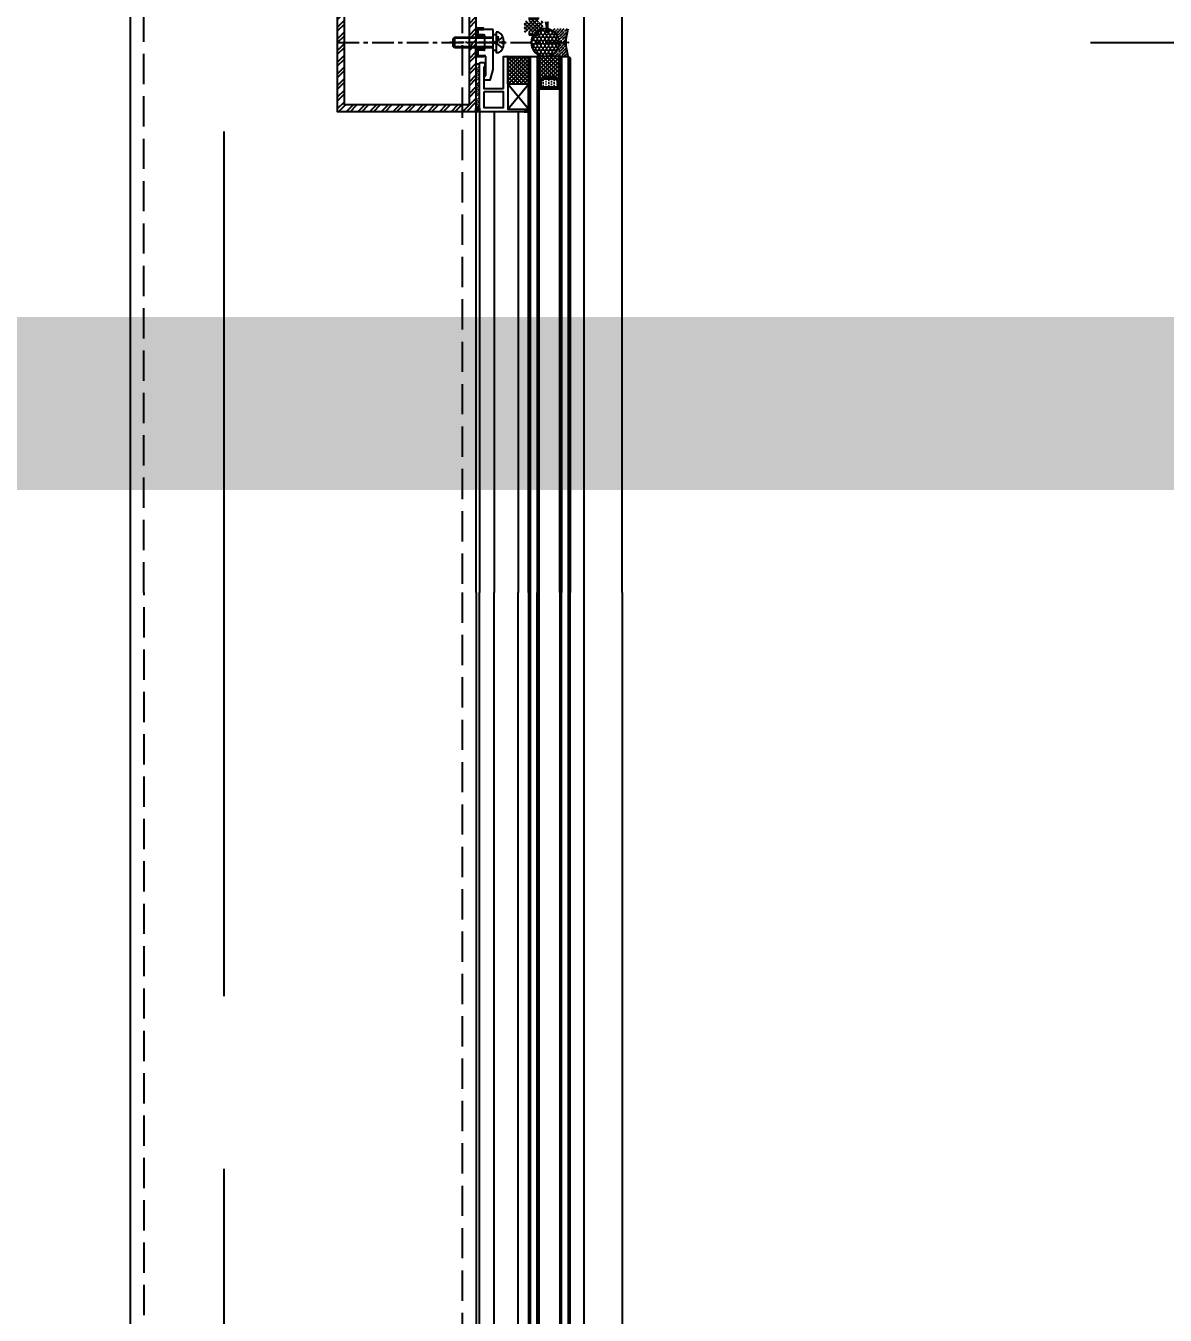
# Model space of a CAD drawing. Extents: x 220580 to 2027826, y -309201 to 71987.
# Drawn here: x 323389 to 324048, y -157665 to -156920 of the extents above; entities that cross this region are included whole.
import ezdxf
from ezdxf.enums import TextEntityAlignment as Align

# ---------------------------------------------------------------- set-up
doc = ezdxf.new("R2010")
doc.units = 0
for name, pattern in [('AUSGEZOGEN', [0]), ('CENTER', [2, 1.25, -0.25, 0.25, -0.25]), ('DASH', [0.35, 0.25, -0.1]), ('DASHED', [0.75, 0.5, -0.25]), ('ZN-CENTER', [2, 1.25, -0.25, 0.25, -0.25]), ('ZN-DASH', [0.35, 0.25, -0.1])]:
    doc.linetypes.add(name, pattern=pattern)
for name, color, linetype in [('!ZN1-填充-8', 8, 'Continuous'), ('!ZN1-标注-173', 173, 'Continuous'), ('!ZN3-玻璃幕墙-4', 4, 'Continuous'), ('!ZN4-辅助材料-1', 1, 'Continuous'), ('!ZN4-配件-11', 11, 'Continuous'), ('!ZN5-钢材投影-40', 40, 'Continuous'), ('!ZN5-铝材投影-112', 112, 'Continuous'), ('!ZN5-铝材断面-6', 6, 'Continuous'), ('!ZN6-虚线-8', 8, 'ZN-DASH'), ('1 轴线 辅助线', 1, 'CENTER'), ('20剖面图$0$A-SFCE', 30, 'Continuous'), ('2钢材断面', 2, 'Continuous'), ('3索引', 3, 'Continuous'), ('4玻璃幕墙', 4, 'Continuous'), ('A_Hatch', 8, 'Continuous'), ('DIM', 173, 'Continuous'), ('ZX', 240, 'CENTER'), ('型材截面颜色', 253, 'Continuous')]:
    doc.layers.add(name, color=color, linetype=linetype)
for name, color, linetype, lineweight in [('0CABR-填充', 8, 'Continuous', 5), ('0CABR-密封材料、垫片', 195, 'Continuous', 9), ('0填充', 8, 'Continuous', 13)]:
    doc.layers.add(name, color=color, linetype=linetype, lineweight=lineweight)
doc.styles.add('DHTEXT-1', font='ROMANS.shx', dxfattribs={"width": 0.7, "bigfont": 'CHINESE.shx'})
doc.dimstyles.new('ZN200', dxfattribs={"dimscale": 200, "dimtxt": 2.5, "dimasz": 1.5, "dimexe": 1, "dimexo": 2, "dimgap": 0.9, "dimtad": 1, "dimdec": 0, "dimdsep": 46, "dimtxsty": 'DHTEXT-1', "dimblk": 'ARCHTICK', "dimcen": 2.5, "dimclrd": 173, "dimclre": 173, "dimclrt": 7, "dimazin": 2, "dimtfac": 1, "dimtdec": 0, "dimtix": 1, "dimtmove": 2, "dimatfit": 3, "dimfxl": 0, "dimtolj": 1, "dimtzin": 0, "dimarcsym": 0})

# ---------------------------------------------------------------- blocks, each defined once
blk = doc.blocks.new('20250822090122')
at = {"layer": 'A_Hatch'}
h = blk.add_hatch(dxfattribs=at)
h.set_pattern_fill('ANSI32', color=256)
h.set_pattern_definition([(45, (-80, -40), (-3.3676, 3.3676), []), (45, (-77.755, -40), (-3.3676, 3.3676), [])])
h.paths.add_polyline_path([(0, 40), (-80, 40), (-80, -40), (0, -40)])
h.paths.add_polyline_path([(-4, 36), (-4, -36), (-76, -36), (-76, 36)], flags=16)
at = {"layer": '2钢材断面'}
for points in [[(-80, 40), (0, 40), (0, -40), (-80, -40)], [(-76, 36), (-4, 36), (-4, -36), (-76, -36)]]:
    blk.add_lwpolyline(points, close=True, dxfattribs=at)
blk = doc.blocks.new('20230625105620')
at = {"layer": '0CABR-填充'}
h = blk.add_hatch(dxfattribs=at)
h.set_pattern_fill('ANSI38', color=256, scale=0.3, angle=90)
h.set_pattern_definition([(135, (669.6331, -11486.4539), (-0.67351921, -0.67351921), []), (225, (669.6331, -11486.4539), (-0.67351921, -2.02055763), [2.38125, -1.42875])])
h.paths.add_polyline_path([(-5.2, 3.7), (-5.2, 4.5), (-8.5, 4.5), (-8.5, 7.5), (-5.2, 7.5), (-5.2, 8.3), (-9.5, 8.3), (-9.5, 3.7)])
h = blk.add_hatch(dxfattribs=at)
h.set_pattern_fill('ANSI38', color=256, scale=0.3, angle=90)
h.set_pattern_definition([(135, (669.6331, -11486.4539), (-0.67351921, -0.67351921), []), (225, (669.6331, -11486.4539), (-0.67351921, -2.02055763), [2.38125, -1.42875])])
h.paths.add_polyline_path([(-5.2, 3.7), (-5.2, 4.5), (-8.5, 4.5), (-8.5, 7.5), (-5.2, 7.5), (-5.2, 8.3), (-9.5, 8.3), (-9.5, 3.7)])
h = blk.add_hatch(dxfattribs=at)
h.set_pattern_fill('ANSI38', color=256, scale=0.3, angle=90)
h.set_pattern_definition([(135, (669.6331, -11498.4539), (-0.67351921, -0.67351921), []), (225, (669.6331, -11498.4539), (-0.67351921, -2.02055763), [2.38125, -1.42875])])
h.paths.add_polyline_path([(-5.2, -8.3), (-5.2, -7.5), (-8.5, -7.5), (-8.5, -4.5), (-5.2, -4.5), (-5.2, -3.7), (-9.5, -3.7), (-9.5, -8.3)])
h = blk.add_hatch(dxfattribs=at)
h.set_pattern_fill('ANSI38', color=256, scale=0.3, angle=90)
h.set_pattern_definition([(135, (669.6331, -11498.4539), (-0.67351921, -0.67351921), []), (225, (669.6331, -11498.4539), (-0.67351921, -2.02055763), [2.38125, -1.42875])])
h.paths.add_polyline_path([(-5.2, -8.3), (-5.2, -7.5), (-8.5, -7.5), (-8.5, -4.5), (-5.2, -4.5), (-5.2, -3.7), (-9.5, -3.7), (-9.5, -8.3)])
at = {"layer": '!ZN4-辅助材料-1'}
for points in [[(-5.2, 3.7), (-5.2, 4.5), (-8.5, 4.5), (-8.5, 7.5), (-5.2, 7.5), (-5.2, 8.3), (-9.5, 8.3), (-9.5, 3.7), (-5.2, 3.7)], [(-5.2, -3.7), (-5.2, -4.5), (-8.5, -4.5), (-8.5, -7.5), (-5.2, -7.5), (-5.2, -8.3), (-9.5, -8.3), (-9.5, -3.7), (-5.2, -3.7)]]:
    blk.add_lwpolyline(points, dxfattribs=at)
at = {"layer": '!ZN5-铝材投影-112'}
blk.add_lwpolyline([(-4.5, 4), (-4.5, -4, -0.414214), (-5, -4.5), (-8, -4.5, 0.414214), (-8.5, -5), (-8.5, -7, 0.414214), (-8, -7.5), (-4.5, -7.5, -0.414214), (-4, -8), (-4, -19, -0.414214), (-4.5, -19.5, 0.414214), (-5, -20), (-5, -21.5), (-1.49, -21.5, 0.339454), (-1.01, -21.13), (0.5, -15.5), (0.5, -0.5), (0, 0), (0.5, 0.5), (0.5, 15.5), (-1.01, 21.13, 0.339454), (-1.49, 21.5), (-5, 21.5), (-5, 20, 0.414214), (-4.5, 19.5, -0.414214), (-4, 19), (-4, 8, -0.414214), (-4.5, 7.5), (-8, 7.5, 0.414214), (-8.5, 7), (-8.5, 5, 0.414214), (-8, 4.5), (-5, 4.5, -0.414214), (-4.5, 4)], format="xyb", close=True, dxfattribs=at)
at = {"layer": '0CABR-密封材料、垫片'}
for points in [[(-5.2, 3.7), (-5.2, 4.5), (-8.5, 4.5), (-8.5, 7.5), (-5.2, 7.5), (-5.2, 8.3), (-9.5, 8.3), (-9.5, 3.7), (-5.2, 3.7)], [(-5.2, -3.7), (-5.2, -4.5), (-8.5, -4.5), (-8.5, -7.5), (-5.2, -7.5), (-5.2, -8.3), (-9.5, -8.3), (-9.5, -3.7), (-5.2, -3.7)]]:
    blk.add_lwpolyline(points, dxfattribs=at)
blk = doc.blocks.new('*U1907')
at = {"color": 0, "linetype": 'ZN-CENTER', "ltscale": 3}
blk.add_line((-7.15, 0), (25.2, 0), dxfattribs=at)
at = {"linetype": 'ByBlock', "ltscale": 10}
for p, q in [((-6.2, 0.6), (-5, 0.6)), ((-5.51, 3.26), (-1.6, 0.23)), ((-5, 0.6), (-5, -0.6)), ((-3.1, 6), (-1.6, 6)), ((-2.36, 0.82), (-2.36, -0.82)), ((-1.6, -6), (-1.6, 6)), ((-1.6, -4.62), (-1.6, 4.62)), ((-1.6, 4.62), (0, 4.62)), ((0, 0), (-1.6, 0.58)), ((0, 4.62), (0, -4.62)), ((0, 3), (22.5, 3)), ((0, 2.55), (22.95, 2.55)), ((22.5, -3), (22.5, 3)), ((22.5, 3), (23.4, 2.1)), ((23.4, -2.1), (23.4, 2.1)), ((-5, -0.6), (-6.2, -0.6)), ((-5.51, -3.26), (-1.6, -0.23)), ((-3.1, -6), (-1.6, -6)), ((0, -0.83), (-1.6, -0.25)), ((0, -4.62), (-1.6, -4.62)), ((0, -2.55), (22.95, -2.55)), ((0, -3), (22.5, -3)), ((22.5, -3), (23.4, -2.1))]:
    blk.add_line(p, q, dxfattribs=at)
for centre, start, end in [((0.63, 0.27), 123.05163, 177.23034), ((0.63, -0.27), 182.76966, 236.94837)]:
    blk.add_arc(centre, 6.84, start, end, dxfattribs=at)
at = {"layer": 'Defpoints', "color": 0, "ltscale": 10, "style": 'DHTEXT-1', "width": 0.7}
blk.add_text('M6', height=1, rotation=90, dxfattribs=at).set_placement((-2.25, -2.65), align=Align.CENTER)
blk = doc.blocks.new('16胶缝')
at = {"layer": '!ZN1-填充-8', "ltscale": 0.1}
h = blk.add_hatch(dxfattribs=at)
h.set_pattern_fill('HONEY', color=256, scale=10, style=0)
h.set_pattern_definition([(5e-15, (-19679.56, -11324.3713), (1.875, 1.08253175), [1.25, -2.5]), (120, (-19679.56, -11324.3713), (-1.874999996, 1.082531757), [1.25, -2.5]), (60, (-19679.56, -11324.3713), (4e-09, 2.165063507), [-2.5, 1.25])])
edge = h.paths.add_edge_path()
edge.add_ellipse((8, 13.4), major_axis=(0, -8.15), ratio=0.981746, start_angle=0, end_angle=360)
h = blk.add_hatch(dxfattribs=at)
h.set_pattern_fill('ANSI36', color=256, scale=10, style=0)
h.set_pattern_definition([(45, (-19679.5754, -11324.3713), (0.66291261, 2.43067956), [3.125, -0.625, 0, -0.625])])
edge = h.paths.add_edge_path()
edge.add_ellipse((8.02, 13.4), major_axis=(0.87, 8.1), ratio=0.981332, start_angle=124.62629, end_angle=247.39774, ccw=False)
edge.add_arc((0, 10.2), 1.2, 269.97157, 324.48671, ccw=False)
edge.add_line((0, 9), (0, 0))
edge.add_arc((8, -24.92), 26.17, 432.20316, 467.79684, ccw=False)
edge.add_line((16, 0), (16, 9))
edge.add_arc((16.01, 10.23), 1.23, 216.59056, 269.69863, ccw=False)
at = {"layer": '!ZN4-辅助材料-1', "color": 1, "ltscale": 0.1}
blk.add_arc((8, -24.92), 26.17, 72.20316, 107.79684, dxfattribs=at)
blk.add_ellipse((8, 13.4), major_axis=(0, -8.15), ratio=0.981746, dxfattribs=at)
blk.add_point((8, 0), dxfattribs=at)
blk = doc.blocks.new('胶缝断面')
at = {"color": 7, "ltscale": 0.1, "extrusion": (0, 0, -1), "zscale": -1, "rotation": 180}
blk.add_blockref('16胶缝', (8, 0), dxfattribs=at)
blk = doc.blocks.new('20230625110549')
at = {"layer": '!ZN1-填充-8', "ltscale": 20}
h = blk.add_hatch(color=256, dxfattribs=at)
h.dxf.hatch_style = 1
h.paths.add_polyline_path([(0, 5), (0, 0), (5, 0, 0.414214)])
at = {"layer": '0CABR-填充', "ltscale": 20}
blk.add_line((0, 0), (0, 5), dxfattribs=at)
blk.add_arc((0, 0), 5, 0, 90, dxfattribs=at)
blk = doc.blocks.new('20250822103150', base_point=(-89262.55, -87415.13))
at = {"layer": '!ZN4-辅助材料-1'}
blk.add_lwpolyline([(-89131.15, -87413.13), (-89152.32, -87413.13), (-89152.32, -87407.13), (-89131.15, -87407.13), (-89131.15, -87413.13), (-89152.32, -87407.13), (-89131.15, -87407.13), (-89152.32, -87413.13)], dxfattribs=at)
at = {"layer": '!ZN5-钢材投影-40'}
blk.add_lwpolyline([(-89142.15, -87418.13), (-89131.15, -87416.13), (-89131.15, -87413.13), (-89182.55, -87413.13), (-89182.55, -87418.13), (-89142.15, -87418.13)], close=True, dxfattribs=at)
at = {"layer": '0CABR-填充', "ltscale": 20}
blk.add_blockref('20230625110549', (-89182.55, -87413.13), dxfattribs=at)
at = {"layer": '0CABR-填充', "ltscale": 20, "xscale": -1, "rotation": 180}
blk.add_blockref('20230625110549', (-89182.55, -87418.13), dxfattribs=at)
blk = doc.blocks.new('20240131155736')
at = {"layer": '!ZN1-填充-8'}
h = blk.add_hatch(dxfattribs=at)
h.set_pattern_fill('ANSI36', color=256, scale=0.5, angle=270, style=0)
h.set_pattern_definition([(315, (4155.5162, -11794.8225), (1.54348152, -0.420949506), [1.984375, -0.396875, 0, -0.396875])])
h.paths.add_polyline_path([(-0.75, 0.75), (-0.75, -0.75), (1.25, -0.75), (1.25, 0.75)])
at = {"layer": '!ZN4-辅助材料-1', "linetype": 'AUSGEZOGEN'}
blk.add_line((-1.25, 0.75), (1.25, 0.75), dxfattribs=at)
blk = doc.blocks.new('20240131160147')
at = {"layer": '!ZN5-铝材断面-6'}
blk.add_lwpolyline([(-3.36, 1.25), (-3.36, 19.75), (-0.86, 19.75), (-0.86, -10.75), (9.14, -10.75), (9.14, -12.25), (-17.26, -12.25), (-17.26, 15.25, -0.414214), (-16.26, 16.25), (-15.06, 16.25, -0.414214), (-14.06, 15.25), (-14.06, 13.75), (-14.26, 13.75, 0.414214), (-14.76, 13.25), (-14.76, 1.25)], format="xyb", close=True, dxfattribs=at)
blk.add_lwpolyline([(-14.76, -0.75), (-14.76, -9.75), (-3.36, -9.75), (-3.36, -0.75)], close=True, dxfattribs=at)
at = {"layer": '!ZN1-填充-8', "ltscale": 50, "xscale": -1, "rotation": 180}
blk.add_blockref('20240131155736', (9.89, -11.5), dxfattribs=at)
blk = doc.blocks.new('20250822102610', base_point=(-89164.55, -87453.63))
at = {"layer": '!ZN1-填充-8'}
h = blk.add_hatch(dxfattribs=at)
h.set_pattern_fill('ANSI37', color=256, style=0)
h.set_pattern_definition([(45, (0, 0), (-1.122532015, 1.122532015), []), (135, (0, 0), (-1.122532015, -1.122532015), [])])
edge = h.paths.add_edge_path()
edge.add_line((-89165.05, -87423.13), (-89151.55, -87423.13))
edge.add_line((-89151.55, -87423.13), (-89152.55, -87424.13))
edge.add_line((-89152.55, -87424.13), (-89152.55, -87439.13))
edge.add_line((-89152.55, -87439.13), (-89164.55, -87439.13))
edge.add_line((-89164.55, -87439.13), (-89164.55, -87423.63))
edge.add_arc((-89165.05, -87423.63), 0.5, 359.99969, 450)
at = {"layer": '!ZN1-填充-8', "ltscale": 100}
for p, q in [((-89164.55, -87453.63), (-89152.55, -87439.13)), ((-89152.55, -87453.63), (-89164.55, -87439.13))]:
    blk.add_line(p, q, dxfattribs=at)
at = {"layer": '!ZN4-辅助材料-1', "linetype": 'AUSGEZOGEN'}
blk.add_lwpolyline([(-89165.05, -87423.13), (-89151.55, -87423.13), (-89152.55, -87424.13), (-89152.55, -87439.13), (-89164.55, -87439.13), (-89164.55, -87423.63, 0.414215), (-89165.05, -87423.13), (-89165.05, -87423.13)], format="xyb", dxfattribs=at)
blk.add_lwpolyline([(-89152.55, -87439.13), (-89164.55, -87439.13), (-89164.55, -87442.13)], dxfattribs=at)
blk.add_lwpolyline([(-89164.55, -87439.13), (-89164.55, -87453.63), (-89152.55, -87453.63), (-89152.55, -87439.13)], close=True, dxfattribs=at)
blk = doc.blocks.new('20250822103338', base_point=(-89182.55, -87455.13))
at = {"layer": '0填充'}
h = blk.add_hatch(dxfattribs=at)
h.set_pattern_fill('ANSI38', color=256, angle=360, style=0)
h.set_pattern_definition([(45, (0, 0), (-1.122532015, 1.122532015), []), (135, (0, 0), (-3.367596045, 1.122532015), [3.96875, -2.38125])])
h.paths.add_polyline_path([(-89182.55, -87453.13), (-89180.55, -87453.13), (-89180.55, -87427.63), (-89182.55, -87427.63)])
at = {"layer": '型材截面颜色', "ltscale": 60}
h = blk.add_hatch(dxfattribs=at)
h.set_pattern_fill('ANSI36', color=256, scale=0.3, angle=90)
h.set_pattern_definition([(135, (0, 0), (-0.9260889125, 0.2525697034), [1.190625, -0.238125, 0, -0.238125])])
h.paths.add_polyline_path([(-89182.55, -87455.13), (-89182.55, -87453.13), (-89180.55, -87453.13), (-89180.55, -87455.13)])
at = {"layer": '!ZN4-辅助材料-1'}
for points in [[(-89180.55, -87427.63), (-89182.55, -87427.63), (-89182.55, -87453.13), (-89180.55, -87453.13)], [(-89182.55, -87455.13), (-89182.55, -87453.13), (-89180.55, -87453.13), (-89180.55, -87455.13)]]:
    blk.add_lwpolyline(points, close=True, dxfattribs=at)
at = {"layer": '0CABR-密封材料、垫片'}
blk.add_lwpolyline([(-89180.55, -87427.63), (-89182.55, -87427.63), (-89182.55, -87455.13), (-89180.55, -87455.13)], close=True, dxfattribs=at)
blk = doc.blocks.new('20250822103828')
at = {"layer": '!ZN4-辅助材料-1', "ltscale": 100}
for name, p in [('20250822102610', (18.4, 1.5)), ('20250822103338', (0, 0))]:
    blk.add_blockref(name, p, dxfattribs=at)
at = {"layer": '!ZN6-虚线-8', "ltscale": 50}
blk.add_blockref('20240131160147', (19.26, 12.25), dxfattribs=at)
blk = doc.blocks.new('*U302')
at = {"layer": '!ZN1-填充-8'}
for points in [[(-18, 26.75), (-18, 22), (-17.75, 22), (-17.75, 26.75)], [(-6.25, 26.75), (-6.25, 22), (-6, 22), (-6, 26.75)], [(-18, -26.75), (-18, -22), (-17.75, -22), (-17.75, -26.75)], [(-6.25, -26.75), (-6.25, -22), (-6, -22), (-6, -26.75)]]:
    blk.add_hatch(color=256, dxfattribs=at).paths.add_polyline_path(points)
h = blk.add_hatch(dxfattribs=at)
h.set_pattern_fill('DOTS', color=8, angle=90, style=0)
h.set_pattern_definition([(90, (0, 14), (-1.5875, 0.79375), [0, -1.5875])])
h.paths.add_polyline_path([(-15.34, 21), (-8.66, 21), (-7.25, 22.41), (-7.25, 25.8), (-16.75, 25.8), (-16.75, 22.41)])
h = blk.add_hatch(dxfattribs=at)
h.set_pattern_fill('ANSI37', color=256, scale=0.5, angle=90, style=0)
h.set_pattern_definition([(135, (0, 14), (-1.12253, -1.12253), []), (225, (0, 14), (1.12253, -1.12253), [])])
h.paths.add_polyline_path([(-5, 8), (-19, 8), (-18, 9), (-18, 22), (-17.75, 22), (-15.75, 20), (-8.25, 20), (-6.25, 22), (-6, 22), (-6, 9)])
h = blk.add_hatch(dxfattribs=at)
h.set_pattern_fill('ANSI37', color=256, scale=0.5, style=0)
h.set_pattern_definition([(45, (104147.1523, 29987.512), (-1.122532015, 1.122532015), []), (135, (104147.1523, 29987.512), (-1.122532015, -1.122532015), [])])
h.paths.add_polyline_path([(-5, -8), (-19, -8), (-18, -9), (-18, -22), (-17.75, -22), (-15.75, -20), (-8.25, -20), (-6.25, -22), (-6, -22), (-6, -9)])
h = blk.add_hatch(dxfattribs=at)
h.set_pattern_fill('DOTS', color=8, style=0)
h.set_pattern_definition([(0, (104147.1523, 29987.512), (0.79375, 1.5875), [0, -1.5875])])
h.paths.add_polyline_path([(-15.34, -21), (-8.66, -21), (-7.25, -22.41), (-7.25, -25.8), (-16.75, -25.8), (-16.75, -22.41)])
for p, q in [((-23, 8), (-23, 531.91)), ((-19, 8), (-19, 531.91)), ((-5, 8), (-5, 531.91)), ((-1, 8), (-1, 531.91)), ((-23, -8), (-23, -425)), ((-19, -8), (-19, -425)), ((-5, -8), (-5, -425)), ((-1, -8), (-1, -425))]:
    blk.add_line(p, q, dxfattribs=at)
at = {"layer": '!ZN3-玻璃幕墙-4'}
for points in [[(-24, 531.91), (-24, 9), (-23, 8), (-19, 8), (-18, 9), (-18, 531.91)], [(-6, 531.91), (-6, 9), (-5, 8), (-1, 8), (0, 9), (0, 531.91)], [(-24, -425), (-24, -9), (-23, -8), (-19, -8), (-18, -9), (-18, -425)], [(-6, -425), (-6, -9), (-5, -8), (-1, -8), (0, -9), (0, -425)]]:
    blk.add_lwpolyline(points, dxfattribs=at)
at = {"layer": '!ZN4-辅助材料-1'}
for points in [[(-18, 26.75), (-18, 22), (-17.75, 22), (-17.75, 26.75)], [(-15.75, 20), (-8.25, 20), (-6.25, 22), (-6.25, 27), (-17.75, 27), (-17.75, 22)], [(-15.34, 21), (-8.66, 21), (-7.25, 22.41), (-7.25, 25.8), (-16.75, 25.8), (-16.75, 22.41)], [(-6.25, 26.75), (-6.25, 22), (-6, 22), (-6, 26.75)], [(-5, 8), (-19, 8), (-18, 9), (-18, 22), (-17.75, 22), (-15.75, 20), (-8.25, 20), (-8.25, 20), (-6.25, 22), (-6, 22), (-6, 9), (-5, 8)], [(-5, -8), (-19, -8), (-18, -9), (-18, -22), (-17.75, -22), (-15.75, -20), (-8.25, -20), (-8.25, -20), (-6.25, -22), (-6, -22), (-6, -9), (-5, -8)], [(-18, -26.75), (-18, -22), (-17.75, -22), (-17.75, -26.75)], [(-15.75, -20), (-8.25, -20), (-6.25, -22), (-6.25, -27), (-17.75, -27), (-17.75, -22)], [(-15.34, -21), (-8.66, -21), (-7.25, -22.41), (-7.25, -25.8), (-16.75, -25.8), (-16.75, -22.41)], [(-6.25, -26.75), (-6.25, -22), (-6, -22), (-6, -26.75)]]:
    blk.add_lwpolyline(points, close=True, dxfattribs=at)
for points in [[(-17.75, 26.4), (-17.65, 26.4), (-17.65, 22.04), (-15.71, 20.1), (-8.29, 20.1), (-6.35, 22.04), (-6.35, 26.4), (-6.25, 26.4), (-6.35, 26.4)], [(-17.75, -26.4), (-17.65, -26.4), (-17.65, -22.04), (-15.71, -20.1), (-8.29, -20.1), (-6.35, -22.04), (-6.35, -26.4), (-6.25, -26.4), (-6.35, -26.4)]]:
    blk.add_lwpolyline(points, dxfattribs=at)
at = {"layer": '!ZN5-钢材投影-40', "ltscale": 0.3}
for p, q in [((-254.4, 531.91), (-254.4, -425)), ((-54.4, 531.91), (-54.4, -425))]:
    blk.add_line(p, q, dxfattribs=at)
at = {"layer": '!ZN5-铝材投影-112'}
for p, q in [((-52.4, 40), (-52.4, 531.91)), ((-43.9, 40), (-43.9, 531.91)), ((-30, 40), (-30, 531.91)), ((8, 531.91), (8, -425)), ((30, 531.91), (30, -425)), ((-52.4, -40), (-52.4, -425)), ((-43.9, -40), (-43.9, -425)), ((-30, -40), (-30, -425))]:
    blk.add_line(p, q, dxfattribs=at)
at = {"layer": '!ZN6-虚线-8', "color": 8, "linetype": 'ZN-DASH', "ltscale": 70}
for p, q in [((-246.4, -425), (-246.4, 531.91)), ((-62.4, 531.91), (-62.4, -425))]:
    blk.add_line(p, q, dxfattribs=at)
at = {"layer": 'Defpoints', "color": 250}
for p in [(-6, 20), (-24, 8), (-18, 8), (-6, 8), (0, 8), (-24, -8), (-18, -8), (-6, -8), (0, -8), (-6, -20)]:
    blk.add_point(p, dxfattribs=at)
at = {"layer": 'ZX', "ltscale": 10}
blk.add_line((-134.4, 0), (0, 0), dxfattribs=at)
at = {"layer": '!ZN4-辅助材料-1', "ltscale": 100, "xscale": -1, "rotation": 180}
blk.add_blockref('20250822103828', (-54.4, 40), dxfattribs=at)
at = {"layer": '!ZN4-辅助材料-1', "ltscale": 100}
for name, p in [('20250822103150', (-134.4, 0)), ('20250822103828', (-54.4, -40))]:
    blk.add_blockref(name, p, dxfattribs=at)
at = {"layer": '!ZN4-辅助材料-1', "rotation": 270}
blk.add_blockref('胶缝断面', (-1, 0), dxfattribs=at)
at = {"layer": '!ZN4-配件-11', "color": 1, "rotation": 180}
blk.add_blockref('*U1907', (-44.4, 0), dxfattribs=at)
at = {"layer": '!ZN5-铝材断面-6', "ltscale": 100}
blk.add_blockref('20250822090122', (-54.4, 0), dxfattribs=at)
at = {"layer": '0CABR-填充', "ltscale": 20}
blk.add_blockref('20230625105620', (-44.9, 0), dxfattribs=at)
blk = doc.blocks.new('*U1873')
at = {"layer": '!ZN1-填充-8'}
h = blk.add_hatch(dxfattribs=at)
h.set_pattern_fill('ANSI37', color=256, scale=0.5, style=0)
h.set_pattern_definition([(45, (6, 0), (-1.12253, 1.12253), []), (135, (6, 0), (-1.12253, -1.12253), [])])
h.paths.add_polyline_path([(0, 5), (0, 19), (1, 18), (14, 18), (14, 17.75), (12, 15.75), (12, 8.25), (14, 6.25), (14, 6), (1, 6)])
h = blk.add_hatch(dxfattribs=at)
h.set_pattern_fill('DOTS', color=8, style=0)
h.set_pattern_definition([(0, (6, 0), (0.79375, 1.5875), [0, -1.5875])])
h.paths.add_polyline_path([(13, 15.34), (13, 8.66), (14.41, 7.25), (17.8, 7.25), (17.8, 16.75), (14.41, 16.75)])
for points in [[(18.75, 18), (14, 18), (14, 17.75), (18.75, 17.75)], [(18.75, 6.25), (14, 6.25), (14, 6), (18.75, 6)]]:
    blk.add_hatch(color=256, dxfattribs=at).paths.add_polyline_path(points)
for p, q in [((0, 23), (310.09, 23)), ((0, 19), (310.09, 19)), ((0, 5), (310.09, 5)), ((0, 1), (310.09, 1))]:
    blk.add_line(p, q, dxfattribs=at)
at = {"layer": '!ZN3-玻璃幕墙-4'}
for points in [[(310.09, 24), (1, 24), (0, 23), (0, 19), (1, 18), (310.09, 18)], [(310.09, 6), (1, 6), (0, 5), (0, 1), (1, 0), (310.09, 0)]]:
    blk.add_lwpolyline(points, dxfattribs=at)
at = {"layer": '!ZN4-辅助材料-1'}
for points in [[(0, 5), (0, 19), (1, 18), (14, 18), (14, 17.75), (12, 15.75), (12, 8.25), (12, 8.25), (14, 6.25), (14, 6), (1, 6), (0, 5)], [(12, 15.75), (12, 8.25), (14, 6.25), (19, 6.25), (19, 17.75), (14, 17.75)], [(13, 15.34), (13, 8.66), (14.41, 7.25), (17.8, 7.25), (17.8, 16.75), (14.41, 16.75)], [(18.75, 18), (14, 18), (14, 17.75), (18.75, 17.75)], [(18.75, 6.25), (14, 6.25), (14, 6), (18.75, 6)]]:
    blk.add_lwpolyline(points, close=True, dxfattribs=at)
blk.add_lwpolyline([(18.4, 17.75), (18.4, 17.65), (14.04, 17.65), (12.1, 15.71), (12.1, 8.29), (14.04, 6.35), (18.4, 6.35), (18.4, 6.25), (18.4, 6.35)], dxfattribs=at)
at = {"layer": 'Defpoints', "color": 250}
for p in [(0, 24), (0, 18), (0, 6), (0, 0), (12, 6)]:
    blk.add_point(p, dxfattribs=at)
blk = doc.blocks.new('20250828094859', base_point=(-112732.75, -32047.51))
at = {"layer": '!ZN1-填充-8'}
h = blk.add_hatch(dxfattribs=at)
h.set_pattern_fill('ANSI37', color=8, angle=90)
h.set_pattern_definition([(135, (0, 0), (-1.122532015, -1.122532015), []), (225, (0, 0), (1.122532015, -1.122532015), [])])
h.paths.add_polyline_path([(-112703.16, -32075.37, 0.469341), (-112703.79, -32074.93, 0.477262), (-112704.76, -32075.71), (-112704.76, -32080.97, 0.477091), (-112703.79, -32081.75, 0.47191), (-112703.16, -32081.31, -0.929735), (-112701.96, -32081.31, 0.393051), (-112701.47, -32081.77), (-112697.28, -32081.77, 0.393051), (-112696.78, -32081.31, -0.929735), (-112695.58, -32081.31, 0.47191), (-112694.95, -32081.75, 0.477091), (-112693.99, -32080.97), (-112693.99, -32075.71, 0.477262), (-112694.95, -32074.93, 0.469341), (-112695.58, -32075.37, -0.959861), (-112696.78, -32075.32), (-112696.78, -32074.01, -0.414214), (-112696.28, -32073.51), (-112702.46, -32073.51, -0.414214), (-112701.96, -32074.01), (-112701.96, -32075.32, -0.959861)])
at = {"layer": '!ZN1-填充-8', "ltscale": 15}
for p, q in [((-112735.09, -32033.01), (-112771.35, -32041.01)), ((-112735.09, -32041.51), (-112771.35, -32033.01)), ((-112735.09, -32035.01), (-112735.09, -32041.51))]:
    blk.add_line(p, q, dxfattribs=at)
at = {"layer": '!ZN1-填充-8', "color": 8, "ltscale": 50}
for p, q in [((-112691.2, -32075.51), (-112692.4, -32082.01)), ((-112691.2, -32082.01), (-112692.4, -32075.51))]:
    blk.add_line(p, q, dxfattribs=at)
at = {"layer": '!ZN1-填充-8', "linetype": 'DASHED', "ltscale": 4}
for p, q in [((-112701.96, -32082.42), (-112696.78, -32082.42)), ((-112701.96, -32083.01), (-112696.78, -32083.01))]:
    blk.add_line(p, q, dxfattribs=at)
for points in [[(-112701.96, -32081.32), (-112701.96, -32083.51)], [(-112696.78, -32081.32), (-112696.78, -32083.51)]]:
    blk.add_lwpolyline(points, dxfattribs=at)
at = {"layer": '!ZN4-辅助材料-1', "ltscale": 15}
for p, q in [((-112696.28, -32073.51), (-112702.46, -32073.51)), ((-112691.2, -32081.01), (-112691.2, -32076.51))]:
    blk.add_line(p, q, dxfattribs=at)
blk = doc.blocks.new('20200306093546', base_point=(29869.44, 42689.6))
at = {"layer": '!ZN1-填充-8'}
h = blk.add_hatch(dxfattribs=at)
h.set_pattern_fill('ANSI36', color=256, angle=-270, style=0)
h.set_pattern_definition([(135, (29867.4445, 42689.1023), (-3.086963, 0.841899), [3.96875, -0.79375, 0, -0.79375])])
edge = h.paths.add_edge_path()
edge.add_line((29867.44, 42689.1), (29867.44, 42693.6))
edge.add_arc((29867.94, 42689.1), 0.5, 90, 180, ccw=False)
edge.add_line((29867.94, 42689.6), (29870.94, 42689.6))
edge.add_arc((29870.94, 42690.1), 0.5, 270, 360)
edge.add_line((29871.44, 42690.1), (29871.44, 42693.1))
edge.add_arc((29871.94, 42693.1), 0.5, 89.99859, 179.99859, ccw=False)
edge.add_arc((29868.27, -498209.81), 540903.41, 89.9996103, 90.000087)
at = {"layer": '!ZN4-辅助材料-1', "ltscale": 15}
blk.add_arc((29868.27, -498209.81), 540903.41, 89.9996103, 90.000087, dxfattribs=at)
blk = doc.blocks.new('A$C127fa938')
at = {"layer": '!ZN1-标注-173', "ltscale": 15, "rotation": 90}
blk.add_blockref('20200306093546', (-31, 2), dxfattribs=at)
at = {"layer": '!ZN5-铝材断面-6', "ltscale": 50}
blk.add_blockref('20250828094859', (5.6, 0), dxfattribs=at)
blk = doc.blocks.new('20250828093013')
at = {"layer": '!ZN5-铝材投影-112'}
for p, q in [((0, 0), (-8.5, 0)), ((0, -7), (0, 0)), ((-9, -0.5), (-9, -2.5)), ((-8.5, -3), (-5.5, -3)), ((-5, -3.5), (-5, -11.5)), ((-5, -3.5), (-5, -3.5)), ((-0.5, -7.5), (0, -7)), ((-9, -12.5), (-9, -14.5)), ((-5.5, -12), (-8.5, -12)), ((0, -8), (-0.5, -7.5)), ((0, -23), (0, -8)), ((-8.5, -15), (-5, -15)), ((-4.5, -15.5), (-4.5, -26.5)), ((-5.5, -27.5), (-5.5, -29)), ((-5.5, -29), (-1.99, -29)), ((-1.51, -28.63), (0, -23))]:
    blk.add_line(p, q, dxfattribs=at)
for centre, start, end in [((-8.5, -0.5), 90, 180), ((-8.5, -2.5), 180, 270), ((-5.5, -3.5), 0, 90), ((-8.5, -12.5), 90, 180), ((-8.5, -14.5), 180, 270), ((-5.5, -11.5), 270, 0), ((-5, -15.5), 0, 90), ((-5, -27.5), 90, 180), ((-5, -26.5), 270, 0), ((-1.99, -28.5), 270, 345)]:
    blk.add_arc(centre, 0.5, start, end, dxfattribs=at)
blk = doc.blocks.new('20250828170426')
at = {"layer": '0CABR-填充'}
h = blk.add_hatch(dxfattribs=at)
h.set_pattern_fill('ANSI38', color=256, scale=0.3, angle=90)
h.set_pattern_definition([(135, (424.7331, -3086.4539), (-0.67351921, -0.67351921), []), (225, (424.7331, -3086.4539), (-0.67351921, -2.02055763), [2.38125, -1.42875])])
h.paths.add_polyline_path([(-250.1, 8403.7), (-250.1, 8404.5), (-253.4, 8404.5), (-253.4, 8407.5), (-250.1, 8407.5), (-250.1, 8408.3), (-254.4, 8408.3), (-254.4, 8403.7)])
h = blk.add_hatch(dxfattribs=at)
h.set_pattern_fill('ANSI38', color=256, scale=0.3, angle=90)
h.set_pattern_definition([(135, (424.7331, -3086.4539), (-0.67351921, -0.67351921), []), (225, (424.7331, -3086.4539), (-0.67351921, -2.02055763), [2.38125, -1.42875])])
h.paths.add_polyline_path([(-250.1, 8403.7), (-250.1, 8404.5), (-253.4, 8404.5), (-253.4, 8407.5), (-250.1, 8407.5), (-250.1, 8408.3), (-254.4, 8408.3), (-254.4, 8403.7)])
h = blk.add_hatch(dxfattribs=at)
h.set_pattern_fill('ANSI38', color=256, scale=0.3, angle=90)
h.set_pattern_definition([(135, (424.7331, -3098.4539), (-0.67351921, -0.67351921), []), (225, (424.7331, -3098.4539), (-0.67351921, -2.02055763), [2.38125, -1.42875])])
h.paths.add_polyline_path([(-250.1, 8391.7), (-250.1, 8392.5), (-253.4, 8392.5), (-253.4, 8395.5), (-250.1, 8395.5), (-250.1, 8396.3), (-254.4, 8396.3), (-254.4, 8391.7)])
h = blk.add_hatch(dxfattribs=at)
h.set_pattern_fill('ANSI38', color=256, scale=0.3, angle=90)
h.set_pattern_definition([(135, (424.7331, -3098.4539), (-0.67351921, -0.67351921), []), (225, (424.7331, -3098.4539), (-0.67351921, -2.02055763), [2.38125, -1.42875])])
h.paths.add_polyline_path([(-250.1, 8391.7), (-250.1, 8392.5), (-253.4, 8392.5), (-253.4, 8395.5), (-250.1, 8395.5), (-250.1, 8396.3), (-254.4, 8396.3), (-254.4, 8391.7)])
at = {"layer": '!ZN4-辅助材料-1'}
for points in [[(-250.1, 8403.7), (-250.1, 8404.5), (-253.4, 8404.5), (-253.4, 8407.5), (-250.1, 8407.5), (-250.1, 8408.3), (-254.4, 8408.3), (-254.4, 8403.7), (-250.1, 8403.7)], [(-250.1, 8396.3), (-250.1, 8395.5), (-253.4, 8395.5), (-253.4, 8392.5), (-250.1, 8392.5), (-250.1, 8391.7), (-254.4, 8391.7), (-254.4, 8396.3), (-250.1, 8396.3)]]:
    blk.add_lwpolyline(points, dxfattribs=at)
at = {"layer": '!ZN5-钢材投影-40', "ltscale": 0.3}
for p, q in [((-454.4, 8937.5), (-454.4, 8081.91)), ((-254.4, 8937.5), (-254.4, 8081.91))]:
    blk.add_line(p, q, dxfattribs=at)
at = {"layer": '!ZN5-铝材投影-112'}
for p, q in [((-192, 8937.5), (-192, 8081.91)), ((-170, 8937.5), (-170, 8081.91)), ((-252.4, 8360), (-252.4, 8081.91)), ((-243.9, 8360), (-243.9, 8081.91)), ((-230, 8360), (-230, 8081.91))]:
    blk.add_line(p, q, dxfattribs=at)
at = {"layer": '!ZN6-虚线-8', "color": 8, "linetype": 'ZN-DASH', "ltscale": 70}
for p, q in [((-446.4, 8081.91), (-446.4, 8937.5)), ((-262.4, 8937.5), (-262.4, 8081.91))]:
    blk.add_line(p, q, dxfattribs=at)
at = {"layer": '0CABR-密封材料、垫片'}
for points in [[(-250.1, 8403.7), (-250.1, 8404.5), (-253.4, 8404.5), (-253.4, 8407.5), (-250.1, 8407.5), (-250.1, 8408.3), (-254.4, 8408.3), (-254.4, 8403.7), (-250.1, 8403.7)], [(-250.1, 8396.3), (-250.1, 8395.5), (-253.4, 8395.5), (-253.4, 8392.5), (-250.1, 8392.5), (-250.1, 8391.7), (-254.4, 8391.7), (-254.4, 8396.3), (-250.1, 8396.3)]]:
    blk.add_lwpolyline(points, dxfattribs=at)
at = {"layer": 'ZX', "ltscale": 10}
blk.add_line((-334.4, 8400), (-200, 8400), dxfattribs=at)
at = {"layer": '!ZN3-玻璃幕墙-4', "xscale": -1.000000000000004, "rotation": 90}
blk.add_blockref('*U1873', (-200, 8392), dxfattribs=at)
at = {"layer": '!ZN4-辅助材料-1', "rotation": 270}
blk.add_blockref('胶缝断面', (-201, 8400), dxfattribs=at)
at = {"layer": '!ZN4-辅助材料-1', "ltscale": 100}
blk.add_blockref('20250822103828', (-254.4, 8360), dxfattribs=at)
at = {"layer": '!ZN4-配件-11', "color": 1, "rotation": 180}
blk.add_blockref('*U1907', (-244.4, 8400), dxfattribs=at)
at = {"layer": '!ZN5-铝材投影-112', "ltscale": 50}
blk.add_blockref('20250828093013', (-244.4, 8407.5), dxfattribs=at)
at = {"layer": '!ZN5-铝材断面-6', "ltscale": 100}
blk.add_blockref('20250822090122', (-254.4, 8400), dxfattribs=at)
at = {"ltscale": 50}
blk.add_blockref('*U302', (-199.94, 7550), dxfattribs=at)
at = {"layer": '4玻璃幕墙', "ltscale": 50}
blk.add_blockref('A$C127fa938', (-260, 8440), dxfattribs=at)
blk = doc.blocks.new('_ArchTick')
at = {"color": 0, "linetype": 'ByBlock', "const_width": 0.4}
blk.add_lwpolyline([(-0.5, -0.5), (0.5, 0.5)], dxfattribs=at)
blk = doc.blocks.new('*D560')
at = {"layer": 'Defpoints', "color": 0, "ltscale": 2, "transparency": 16777216}
for p in [(323604.45, -155729.35), (325165.59, -155729.35), (323604.45, -156929.35)]:
    blk.add_point(p, dxfattribs=at)
at = {"layer": 'DIM', "color": 173, "linetype": 'ByBlock', "lineweight": -2, "ltscale": 2, "transparency": 16777216}
for p, q in [((325165.59, -155729.35), (325165.59, -155429.35)), ((324004.45, -155729.35), (325365.59, -155729.35)), ((325165.59, -156929.35), (325165.59, -155729.35)), ((324004.45, -156929.35), (325365.59, -156929.35)), ((325165.59, -156929.35), (325165.59, -157229.35))]:
    blk.add_line(p, q, dxfattribs=at)
at = {"layer": 'DIM', "color": 173, "lineweight": -2, "ltscale": 2, "transparency": 16777216, "xscale": 300, "yscale": 300, "zscale": 300}
for p, rotation in [((325165.59, -155729.35), 270), ((325165.59, -156929.35), 90)]:
    blk.add_blockref('_ArchTick', p, dxfattribs=dict(at, rotation=rotation))
at = {"layer": 'DIM', "color": 7, "ltscale": 2, "transparency": 16777216, "insert": (324735.59, -156329.35), "char_height": 500, "attachment_point": 5, "rotation": 90, "style": 'DHTEXT-1'}
blk.add_mtext('\\A1;1200', dxfattribs=at)
blk = doc.blocks.new('*D561')
at = {"layer": 'Defpoints', "color": 0, "ltscale": 2, "transparency": 16777216}
for p in [(323604.45, -156929.35), (325165.59, -156929.35), (323604.45, -157779.35)]:
    blk.add_point(p, dxfattribs=at)
at = {"layer": 'DIM', "color": 173, "linetype": 'ByBlock', "lineweight": -2, "ltscale": 2, "transparency": 16777216}
for p, q in [((325165.59, -156929.35), (325165.59, -156629.35)), ((324004.45, -156929.35), (325365.59, -156929.35)), ((325165.59, -157779.35), (325165.59, -156929.35)), ((324004.45, -157779.35), (325365.59, -157779.35)), ((325165.59, -157779.35), (325165.59, -158079.35))]:
    blk.add_line(p, q, dxfattribs=at)
at = {"layer": 'DIM', "color": 173, "lineweight": -2, "ltscale": 2, "transparency": 16777216, "xscale": 300, "yscale": 300, "zscale": 300}
for p, rotation in [((325165.59, -156929.35), 270), ((325165.59, -157779.35), 90)]:
    blk.add_blockref('_ArchTick', p, dxfattribs=dict(at, rotation=rotation))
at = {"layer": 'DIM', "color": 7, "ltscale": 2, "transparency": 16777216, "insert": (324735.59, -157354.35), "char_height": 500, "attachment_point": 5, "rotation": 90, "style": 'DHTEXT-1'}
blk.add_mtext('\\A1;850', dxfattribs=at)
blk = doc.blocks.new('*D562')
at = {"layer": 'Defpoints', "color": 0, "ltscale": 2, "transparency": 16777216}
for p in [(323604.45, -157779.35), (325165.59, -157779.35), (323604.45, -158629.35)]:
    blk.add_point(p, dxfattribs=at)
at = {"layer": 'DIM', "color": 173, "linetype": 'ByBlock', "lineweight": -2, "ltscale": 2, "transparency": 16777216}
for p, q in [((325165.59, -157779.35), (325165.59, -157479.35)), ((324004.45, -157779.35), (325365.59, -157779.35)), ((325165.59, -158629.35), (325165.59, -157779.35)), ((324004.45, -158629.35), (325365.59, -158629.35)), ((325165.59, -158629.35), (325165.59, -158929.35))]:
    blk.add_line(p, q, dxfattribs=at)
at = {"layer": 'DIM', "color": 173, "lineweight": -2, "ltscale": 2, "transparency": 16777216, "xscale": 300, "yscale": 300, "zscale": 300}
for p, rotation in [((325165.59, -157779.35), 270), ((325165.59, -158629.35), 90)]:
    blk.add_blockref('_ArchTick', p, dxfattribs=dict(at, rotation=rotation))
at = {"layer": 'DIM', "color": 7, "ltscale": 2, "transparency": 16777216, "insert": (324735.59, -158204.35), "char_height": 500, "attachment_point": 5, "rotation": 90, "style": 'DHTEXT-1'}
blk.add_mtext('\\A1;850', dxfattribs=at)

msp = doc.modelspace()

# ---------------------------------------------------------------- linework, layer by layer
at = {"layer": '1 轴线 辅助线', "ltscale": 400}
msp.add_line((323503.56, -167880.76), (323503.56, -147041.02), dxfattribs=at)
at = {"layer": '3索引', "linetype": 'DASH', "ltscale": 1000, "const_width": 100}
msp.add_lwpolyline([(322979.89, -157138.03), (324480.22, -157138.03, -0.414214), (324680.22, -157338.03), (324680.22, -159278.68, -0.414214), (324480.22, -159478.68), (322979.89, -159478.68, -0.414214), (322779.89, -159278.68), (322779.89, -157338.03, -0.414214)], format="xyb", close=True, dxfattribs=at)

# ---------------------------------------------------------------- next in the draw order: block references
at = {"layer": '20剖面图$0$A-SFCE', "ltscale": 40}
msp.add_blockref('20250828170426', (323903.56, -165329.35), dxfattribs=at)

# ---------------------------------------------------------------- next in the draw order: dimensions: what is measured, and where the dimension line sits
at = {"layer": 'DIM', "ltscale": 2}
for base, p1, p2, picture, middle in [((325165.59, -155729.35), (323604.45, -156929.35), (323604.45, -155729.35), '*D560', (324735.59, -156329.35)), ((325165.59, -156929.35), (323604.45, -157779.35), (323604.45, -156929.35), '*D561', (324735.59, -157354.35)), ((325165.59, -157779.35), (323604.45, -158629.35), (323604.45, -157779.35), '*D562', (324735.59, -158204.35))]:
    dim = msp.add_linear_dim(base=base, p1=p1, p2=p2, angle=90, dimstyle='ZN200', dxfattribs=at)
    dim.commit()
    dim.dimension.update_dxf_attribs({"geometry": picture, "text_midpoint": middle})

doc.saveas('drawing.dxf')
